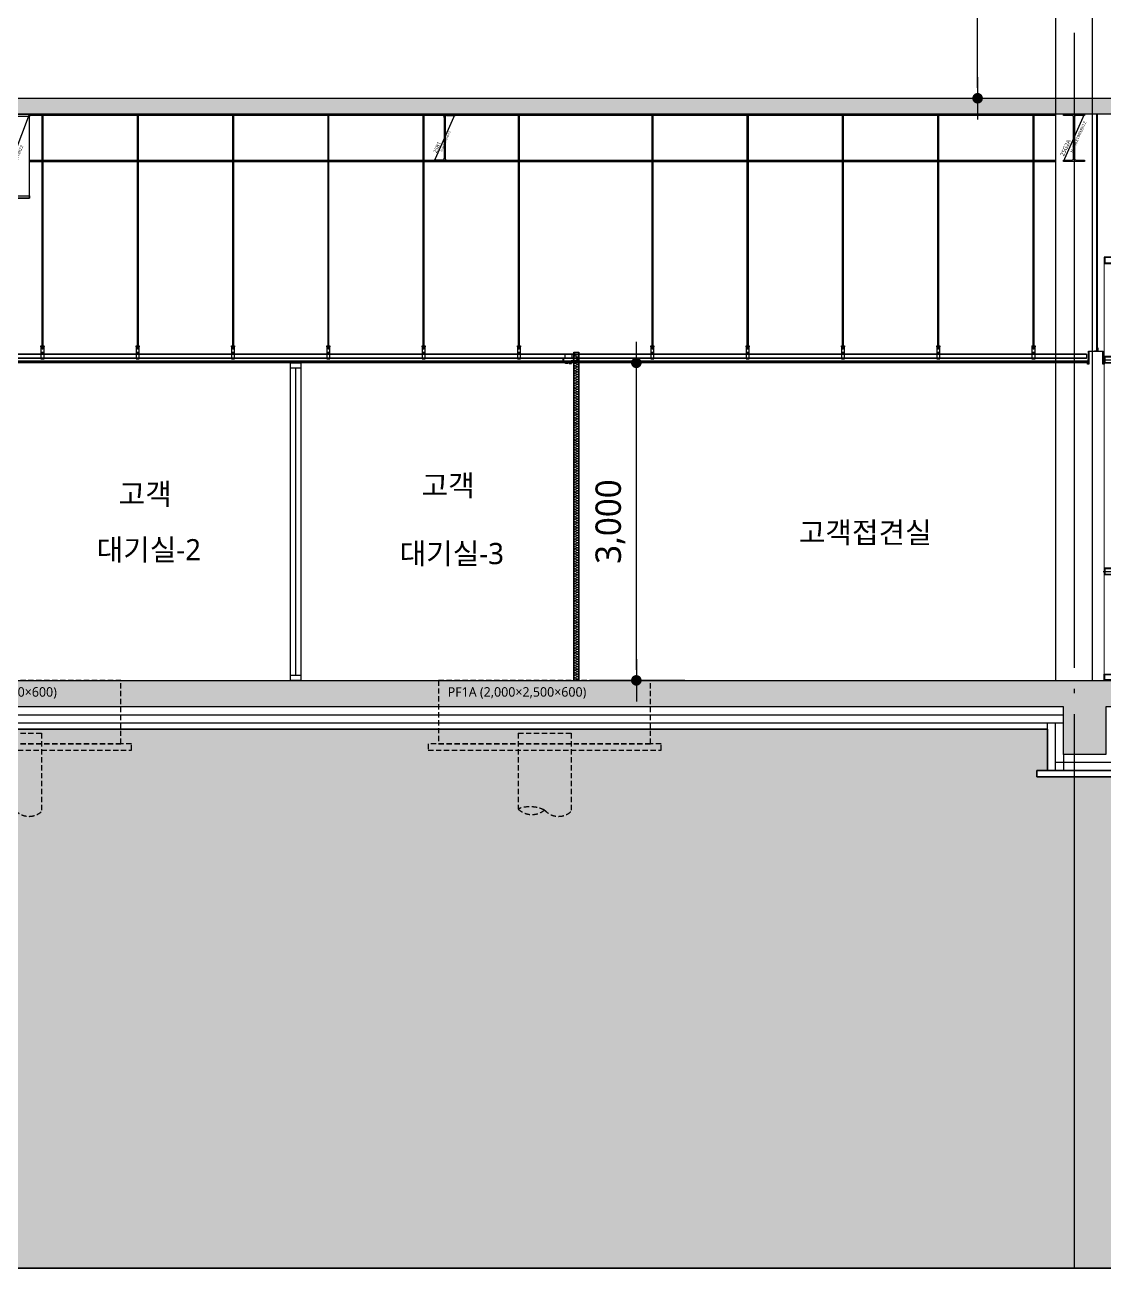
# Model space of a CAD drawing. Header units: millimetres. Extents: x 0 to 672800, y 0 to 118800.
# Drawn here: x 536343 to 546535, y 20890 to 32638 of the extents above; entities that cross this region are included whole.
import ezdxf
from ezdxf.enums import TextEntityAlignment as Align

# ---------------------------------------------------------------- set-up
doc = ezdxf.new("R2010")
doc.units = ezdxf.units.MM
doc.header["$LTSCALE"] = 200
for name, pattern in [('CEN-GAUN', [32.2, 30, -1, 0.2, -1]), ('CONTINOUS', [0]), ('HIDDEN', [0.375, 0.25, -0.125])]:
    doc.linetypes.add(name, pattern=pattern)
doc.layers.get('DEFPOINTS').update_dxf_attribs({"color": 137})
for name, color, linetype in [('0-S-col', 4, 'Continuous'), ('01단열재', 252, 'Continuous'), ('09GIRDER', 2, 'Continuous'), ('0파일', 251, 'HIDDEN'), ('5기초', 5, 'HIDDEN'), ('5기초버림콘크리트', 251, 'HIDDEN'), ('5버림콘크리트', 5, 'CONTINOUS'), ('A-CON', 2, 'Continuous'), ('A-wall-유리파티션', 5, 'Continuous'), ('AA-DWXM-CURT', 4, 'Continuous'), ('CEILING', 6, 'Continuous'), ('CEN', 1, 'CEN-GAUN'), ('ELE', 7, 'Continuous'), ('ELE-4', 4, 'Continuous'), ('ELE-STL', 252, 'Continuous'), ('HAT-254', 254, 'Continuous'), ('HAT-INS', 252, 'Continuous'), ('S-253', 252, 'Continuous'), ('SOL-253', 253, 'Continuous'), ('STEEL-E', 6, 'Continuous'), ('STL', 4, 'Continuous'), ('WALL-GLASS', 4, 'Continuous'), ('WIN1', 7, 'Continuous')]:
    doc.layers.add(name, color=color, linetype=linetype)
doc.layers.add('check', color=61, linetype='Continuous', plot=False)
doc.layers.add('TXT-1', color=137, linetype='Continuous', plot=False)
doc.layers.add('insulation', color=8, linetype='Continuous', lineweight=5)
doc.styles.add('맑은고딕', font='malgun.ttf')
doc.styles.add('스타일1', font='malgun.ttf')
doc.linetypes.add('INSUL50', pattern='A,0.00254,-2.54,[134,ltypeshp.shx,S=6.25,R=0,X=-2.54,Y=0],-19.92,[134,ltypeshp.shx,S=6.25,R=180,X=2.54,Y=0],-2.54', length=25.00254)
doc.dimstyles.new('CJAK', dxfattribs={"dimscale": 200, "dimtxt": 1.2, "dimasz": 0.5, "dimexe": 2, "dimexo": 3, "dimgap": 0.5, "dimtad": 1, "dimdec": 0, "dimzin": 1, "dimdsep": 46, "dimlunit": 6, "dimtxsty": '맑은고딕', "dimblk": 'CJDOT', "dimcen": 0.09, "dimdle": 1, "dimclrd": 256, "dimclre": 256, "dimclrt": 256, "dimadec": 0, "dimazin": 0, "dimtfac": 1, "dimtdec": 0, "dimtix": 1, "dimtmove": 2, "dimatfit": 3, "dimldrblk": 'CJDOT', "dimfxl": 1, "dimtolj": 1, "dimtzin": 1, "dimarcsym": 0})

# ---------------------------------------------------------------- blocks, each defined once
blk = doc.blocks.new('*U308')
at = {"layer": 'HAT-INS'}
for points in [[(0, 0, 0.414214), (0.25, 0.25), (0, 0.75, -1), (0.5, 0.75), (0.25, 0.25, 0.414214), (0.5, 0)], [(0.5, 0, 0.414214), (0.75, 0.25), (0.5, 0.75, -1), (1, 0.75), (0.75, 0.25, 0.414214), (1, 0)], [(1, 0, 0.414214), (1.25, 0.25), (1, 0.75, -1), (1.5, 0.75), (1.25, 0.25, 0.414214), (1.5, 0)], [(1.5, 0, 0.414214), (1.75, 0.25), (1.5, 0.75, -1), (2, 0.75), (1.75, 0.25, 0.414214), (2, 0)], [(2, 0, 0.414214), (2.25, 0.25), (2, 0.75, -1), (2.5, 0.75), (2.25, 0.25, 0.414214), (2.5, 0)], [(2.5, 0, 0.414214), (2.75, 0.25), (2.5, 0.75, -1), (3, 0.75), (2.75, 0.25, 0.414214), (3, 0)], [(3, 0, 0.414214), (3.25, 0.25), (3, 0.75, -1), (3.5, 0.75), (3.25, 0.25, 0.414214), (3.5, 0)], [(3.5, 0, 0.414214), (3.75, 0.25), (3.5, 0.75, -1), (4, 0.75), (3.75, 0.25, 0.414214), (4, 0)], [(4, 0, 0.414214), (4.25, 0.25), (4, 0.75, -1), (4.5, 0.75), (4.25, 0.25, 0.414214), (4.5, 0)], [(4.5, 0, 0.414214), (4.75, 0.25), (4.5, 0.75, -1), (5, 0.75), (4.75, 0.25, 0.414214), (5, 0)], [(5, 0, 0.414214), (5.25, 0.25), (5, 0.75, -1), (5.5, 0.75), (5.25, 0.25, 0.414214), (5.5, 0)], [(5.5, 0, 0.414214), (5.75, 0.25), (5.5, 0.75, -1), (6, 0.75), (5.75, 0.25, 0.414214), (6, 0)], [(6, 0, 0.414214), (6.25, 0.25), (6, 0.75, -1), (6.5, 0.75), (6.25, 0.25, 0.414214), (6.5, 0)], [(6.5, 0, 0.414214), (6.75, 0.25), (6.5, 0.75, -1), (7, 0.75), (6.75, 0.25, 0.414214), (7, 0)], [(7, 0, 0.414214), (7.25, 0.25), (7, 0.75, -1), (7.5, 0.75), (7.25, 0.25, 0.414214), (7.5, 0)], [(7.5, 0, 0.414214), (7.75, 0.25), (7.5, 0.75, -1), (8, 0.75), (7.75, 0.25, 0.414214), (8, 0)], [(8, 0, 0.414214), (8.25, 0.25), (8, 0.75, -1), (8.5, 0.75), (8.25, 0.25, 0.414214), (8.5, 0)], [(8.5, 0, 0.414214), (8.75, 0.25), (8.5, 0.75, -1), (9, 0.75), (8.75, 0.25, 0.414214), (9, 0)], [(9, 0, 0.414214), (9.25, 0.25), (9, 0.75, -1), (9.5, 0.75), (9.25, 0.25, 0.414214), (9.5, 0)], [(9.5, 0, 0.414214), (9.75, 0.25), (9.5, 0.75, -1), (10, 0.75), (9.75, 0.25, 0.414214), (10, 0)], [(10, 0, 0.414214), (10.25, 0.25), (10, 0.75, -1), (10.5, 0.75), (10.25, 0.25, 0.414214), (10.5, 0)], [(10.5, 0, 0.414214), (10.75, 0.25), (10.5, 0.75, -1), (11, 0.75), (10.75, 0.25, 0.414214), (11, 0)], [(11, 0, 0.414214), (11.25, 0.25), (11, 0.75, -1), (11.5, 0.75), (11.25, 0.25, 0.414214), (11.5, 0)], [(11.5, 0, 0.414214), (11.75, 0.25), (11.5, 0.75, -1), (12, 0.75), (11.75, 0.25, 0.414214), (12, 0)], [(12, 0, 0.414214), (12.25, 0.25), (12, 0.75, -1), (12.5, 0.75), (12.25, 0.25, 0.414214), (12.5, 0)], [(12.5, 0, 0.414214), (12.75, 0.25), (12.5, 0.75, -1), (13, 0.75), (12.75, 0.25, 0.414214), (13, 0)], [(13, 0, 0.414214), (13.25, 0.25), (13, 0.75, -1), (13.5, 0.75), (13.25, 0.25, 0.414214), (13.5, 0)], [(13.5, 0, 0.414214), (13.75, 0.25), (13.5, 0.75, -1), (14, 0.75), (13.75, 0.25, 0.414214), (14, 0)], [(14, 0, 0.414214), (14.25, 0.25), (14, 0.75, -1), (14.5, 0.75), (14.25, 0.25, 0.414214), (14.5, 0)], [(14.5, 0, 0.414214), (14.75, 0.25), (14.5, 0.75, -1), (15, 0.75), (14.75, 0.25, 0.414214), (15, 0)], [(15, 0, 0.414214), (15.25, 0.25), (15, 0.75, -1), (15.5, 0.75), (15.25, 0.25, 0.414214), (15.5, 0)], [(15.5, 0, 0.414214), (15.75, 0.25), (15.5, 0.75, -1), (16, 0.75), (15.75, 0.25, 0.414214), (16, 0)], [(16, 0, 0.414214), (16.25, 0.25), (16, 0.75, -1), (16.5, 0.75), (16.25, 0.25, 0.414214), (16.5, 0)], [(16.5, 0, 0.414214), (16.75, 0.25), (16.5, 0.75, -1), (17, 0.75), (16.75, 0.25, 0.414214), (17, 0)], [(17, 0, 0.414214), (17.25, 0.25), (17, 0.75, -1), (17.5, 0.75), (17.25, 0.25, 0.414214), (17.5, 0)], [(17.5, 0, 0.414214), (17.75, 0.25), (17.5, 0.75, -1), (18, 0.75), (17.75, 0.25, 0.414214), (18, 0)], [(18, 0, 0.414214), (18.25, 0.25), (18, 0.75, -1), (18.5, 0.75), (18.25, 0.25, 0.414214), (18.5, 0)], [(18.5, 0, 0.414214), (18.75, 0.25), (18.5, 0.75, -1), (19, 0.75), (18.75, 0.25, 0.414214), (19, 0)], [(19, 0, 0.414214), (19.25, 0.25), (19, 0.75, -1), (19.5, 0.75), (19.25, 0.25, 0.414214), (19.5, 0)], [(19.5, 0, 0.414214), (19.75, 0.25), (19.5, 0.75, -1), (20, 0.75), (19.75, 0.25, 0.414214), (20, 0)], [(20, 0, 0.414214), (20.25, 0.25), (20, 0.75, -1), (20.5, 0.75), (20.25, 0.25, 0.414214), (20.5, 0)], [(20.5, 0, 0.414214), (20.75, 0.25), (20.5, 0.75, -1), (21, 0.75), (20.75, 0.25, 0.414214), (21, 0)], [(21, 0, 0.414214), (21.25, 0.25), (21, 0.75, -1), (21.5, 0.75), (21.25, 0.25, 0.414214), (21.5, 0)], [(21.5, 0, 0.414214), (21.75, 0.25), (21.5, 0.75, -1), (22, 0.75), (21.75, 0.25, 0.414214), (22, 0)], [(22, 0, 0.414214), (22.25, 0.25), (22, 0.75, -1), (22.5, 0.75), (22.25, 0.25, 0.414214), (22.5, 0)], [(22.5, 0, 0.414214), (22.75, 0.25), (22.5, 0.75, -1), (23, 0.75), (22.75, 0.25, 0.414214), (23, 0)], [(23, 0, 0.414214), (23.25, 0.25), (23, 0.75, -1), (23.5, 0.75), (23.25, 0.25, 0.414214), (23.5, 0)], [(23.5, 0, 0.414214), (23.75, 0.25), (23.5, 0.75, -1), (24, 0.75), (23.75, 0.25, 0.414214), (24, 0)], [(24, 0, 0.414214), (24.25, 0.25), (24, 0.75, -1), (24.5, 0.75), (24.25, 0.25, 0.414214), (24.5, 0)], [(24.5, 0, 0.414214), (24.75, 0.25), (24.5, 0.75, -1), (25, 0.75), (24.75, 0.25, 0.414214), (25, 0)], [(25, 0, 0.414214), (25.25, 0.25), (25, 0.75, -1), (25.5, 0.75), (25.25, 0.25, 0.414214), (25.5, 0)], [(25.5, 0, 0.414214), (25.75, 0.25), (25.5, 0.75, -1), (26, 0.75), (25.75, 0.25, 0.414214), (26, 0)], [(26, 0, 0.414214), (26.25, 0.25), (26, 0.75, -1), (26.5, 0.75), (26.25, 0.25, 0.414214), (26.5, 0)], [(26.5, 0, 0.414214), (26.75, 0.25), (26.5, 0.75, -1), (27, 0.75), (26.75, 0.25, 0.414214), (27, 0)], [(27, 0, 0.414214), (27.25, 0.25), (27, 0.75, -1), (27.5, 0.75), (27.25, 0.25, 0.414214), (27.5, 0)], [(27.5, 0, 0.414214), (27.75, 0.25), (27.5, 0.75, -1), (28, 0.75), (27.75, 0.25, 0.414214), (28, 0)], [(28, 0, 0.414214), (28.25, 0.25), (28, 0.75, -1), (28.5, 0.75), (28.25, 0.25, 0.414214), (28.5, 0)], [(28.5, 0, 0.414214), (28.75, 0.25), (28.5, 0.75, -1), (29, 0.75), (28.75, 0.25, 0.414214), (29, 0)], [(29, 0, 0.414214), (29.25, 0.25), (29, 0.75, -1), (29.5, 0.75), (29.25, 0.25, 0.414214), (29.5, 0)], [(29.5, 0, 0.414214), (29.75, 0.25), (29.5, 0.75, -1), (30, 0.75), (29.75, 0.25, 0.414214), (30, 0)], [(30, 0, 0.414214), (30.25, 0.25), (30, 0.75, -1), (30.5, 0.75), (30.25, 0.25, 0.414214), (30.5, 0)], [(30.5, 0, 0.414214), (30.75, 0.25), (30.5, 0.75, -1), (31, 0.75), (30.75, 0.25, 0.414214), (31, 0)], [(31, 0, 0.414214), (31.25, 0.25), (31, 0.75, -1), (31.5, 0.75), (31.25, 0.25, 0.414214), (31.5, 0)], [(31.5, 0, 0.414214), (31.75, 0.25), (31.5, 0.75, -1), (32, 0.75), (31.75, 0.25, 0.414214), (32, 0)], [(32, 0, 0.414214), (32.25, 0.25), (32, 0.75, -1), (32.5, 0.75), (32.25, 0.25, 0.414214), (32.5, 0)], [(32.5, 0, 0.414214), (32.75, 0.25), (32.5, 0.75, -1), (33, 0.75), (32.75, 0.25, 0.414214), (33, 0)], [(33, 0, 0.414214), (33.25, 0.25), (33, 0.75, -1), (33.5, 0.75), (33.25, 0.25, 0.414214), (33.5, 0)], [(33.5, 0, 0.414214), (33.75, 0.25), (33.5, 0.75, -1), (34, 0.75), (33.75, 0.25, 0.414214), (34, 0)], [(34, 0, 0.414214), (34.25, 0.25), (34, 0.75, -1), (34.5, 0.75), (34.25, 0.25, 0.414214), (34.5, 0)], [(34.5, 0, 0.414214), (34.75, 0.25), (34.5, 0.75, -1), (35, 0.75), (34.75, 0.25, 0.414214), (35, 0)], [(35, 0, 0.414214), (35.25, 0.25), (35, 0.75, -1), (35.5, 0.75), (35.25, 0.25, 0.414214), (35.5, 0)], [(35.5, 0, 0.414214), (35.75, 0.25), (35.5, 0.75, -1), (36, 0.75), (35.75, 0.25, 0.414214), (36, 0)], [(36, 0, 0.414214), (36.25, 0.25), (36, 0.75, -1), (36.5, 0.75), (36.25, 0.25, 0.414214), (36.5, 0)], [(36.5, 0, 0.414214), (36.75, 0.25), (36.5, 0.75, -1), (37, 0.75), (36.75, 0.25, 0.414214), (37, 0)], [(37, 0, 0.414214), (37.25, 0.25), (37, 0.75, -1), (37.5, 0.75), (37.25, 0.25, 0.414214), (37.5, 0)], [(37.5, 0, 0.414214), (37.75, 0.25), (37.5, 0.75, -1), (38, 0.75), (37.75, 0.25, 0.414214), (38, 0)], [(38, 0, 0.414214), (38.25, 0.25), (38, 0.75, -1), (38.5, 0.75), (38.25, 0.25, 0.414214), (38.5, 0)], [(38.5, 0, 0.414214), (38.75, 0.25), (38.5, 0.75, -1), (39, 0.75), (38.75, 0.25, 0.414214), (39, 0)], [(39, 0, 0.414214), (39.25, 0.25), (39, 0.75, -1), (39.5, 0.75), (39.25, 0.25, 0.414214), (39.5, 0)], [(39.5, 0, 0.414214), (39.75, 0.25), (39.5, 0.75, -1), (40, 0.75), (39.75, 0.25, 0.414214), (40, 0)], [(40, 0, 0.414214), (40.25, 0.25), (40, 0.75, -1), (40.5, 0.75), (40.25, 0.25, 0.414214), (40.5, 0)], [(40.5, 0, 0.414214), (40.75, 0.25), (40.5, 0.75, -1), (41, 0.75), (40.75, 0.25, 0.414214), (41, 0)], [(41, 0, 0.414214), (41.25, 0.25), (41, 0.75, -1), (41.5, 0.75), (41.25, 0.25, 0.414214), (41.5, 0)], [(41.5, 0, 0.414214), (41.75, 0.25), (41.5, 0.75, -1), (42, 0.75), (41.75, 0.25, 0.414214), (42, 0)], [(42, 0, 0.414214), (42.25, 0.25), (42, 0.75, -1), (42.5, 0.75), (42.25, 0.25, 0.414214), (42.5, 0)], [(42.5, 0, 0.414214), (42.75, 0.25), (42.5, 0.75, -1), (43, 0.75), (42.75, 0.25, 0.414214), (43, 0)], [(43, 0, 0.414214), (43.25, 0.25), (43, 0.75, -1), (43.5, 0.75), (43.25, 0.25, 0.414214), (43.5, 0)], [(43.5, 0, 0.414214), (43.75, 0.25), (43.5, 0.75, -1), (44, 0.75), (43.75, 0.25, 0.414214), (44, 0)], [(44, 0, 0.414214), (44.25, 0.25), (44, 0.75, -1), (44.5, 0.75), (44.25, 0.25, 0.414214), (44.5, 0)], [(44.5, 0, 0.414214), (44.75, 0.25), (44.5, 0.75, -1), (45, 0.75), (44.75, 0.25, 0.414214), (45, 0)], [(45, 0, 0.414214), (45.25, 0.25), (45, 0.75, -1), (45.5, 0.75), (45.25, 0.25, 0.414214), (45.5, 0)], [(45.5, 0, 0.414214), (45.75, 0.25), (45.5, 0.75, -1), (46, 0.75), (45.75, 0.25, 0.414214), (46, 0)], [(46, 0, 0.414214), (46.25, 0.25), (46, 0.75, -1), (46.5, 0.75), (46.25, 0.25, 0.414214), (46.5, 0)], [(46.5, 0, 0.414214), (46.75, 0.25), (46.5, 0.75, -1), (47, 0.75), (46.75, 0.25, 0.414214), (47, 0)], [(47, 0, 0.414214), (47.25, 0.25), (47, 0.75, -1), (47.5, 0.75), (47.25, 0.25, 0.414214), (47.5, 0)], [(47.5, 0, 0.414214), (47.75, 0.25), (47.5, 0.75, -1), (48, 0.75), (47.75, 0.25, 0.414214), (48, 0)], [(48, 0, 0.414214), (48.25, 0.25), (48, 0.75, -1), (48.5, 0.75), (48.25, 0.25, 0.414214), (48.5, 0)], [(48.5, 0, 0.414214), (48.75, 0.25), (48.5, 0.75, -1), (49, 0.75), (48.75, 0.25, 0.414214), (49, 0)], [(49, 0, 0.414214), (49.25, 0.25), (49, 0.75, -1), (49.5, 0.75), (49.25, 0.25, 0.414214), (49.5, 0)], [(49.5, 0, 0.414214), (49.75, 0.25), (49.5, 0.75, -1), (50, 0.75), (49.75, 0.25, 0.414214), (50, 0)], [(50, 0, 0.414214), (50.25, 0.25), (50, 0.75, -1), (50.5, 0.75), (50.25, 0.25, 0.414214), (50.5, 0)], [(50.5, 0, 0.414214), (50.75, 0.25), (50.5, 0.75, -1), (51, 0.75), (50.75, 0.25, 0.414214), (51, 0)], [(51, 0, 0.414214), (51.25, 0.25), (51, 0.75, -1), (51.5, 0.75), (51.25, 0.25, 0.414214), (51.5, 0)], [(51.5, 0, 0.414214), (51.75, 0.25), (51.5, 0.75, -1), (52, 0.75), (51.75, 0.25, 0.414214), (52, 0)], [(52, 0, 0.414214), (52.25, 0.25), (52, 0.75, -1), (52.5, 0.75), (52.25, 0.25, 0.414214), (52.5, 0)], [(52.5, 0, 0.414214), (52.75, 0.25), (52.5, 0.75, -1), (53, 0.75), (52.75, 0.25, 0.414214), (53, 0)], [(53, 0, 0.414214), (53.25, 0.25), (53, 0.75, -1), (53.5, 0.75), (53.25, 0.25, 0.414214), (53.5, 0)], [(53.5, 0, 0.414214), (53.75, 0.25), (53.5, 0.75, -1), (54, 0.75), (53.75, 0.25, 0.414214), (54, 0)], [(54, 0, 0.414214), (54.25, 0.25), (54, 0.75, -1), (54.5, 0.75), (54.25, 0.25, 0.414214), (54.5, 0)], [(54.5, 0, 0.414214), (54.75, 0.25), (54.5, 0.75, -1), (55, 0.75), (54.75, 0.25, 0.414214), (55, 0)], [(55, 0, 0.414214), (55.25, 0.25), (55, 0.75, -1), (55.5, 0.75), (55.25, 0.25, 0.414214), (55.5, 0)], [(55.5, 0, 0.414214), (55.75, 0.25), (55.5, 0.75, -1), (56, 0.75), (55.75, 0.25, 0.414214), (56, 0)], [(56, 0, 0.414214), (56.25, 0.25), (56, 0.75, -1), (56.5, 0.75), (56.25, 0.25, 0.414214), (56.5, 0)], [(56.5, 0, 0.414214), (56.75, 0.25), (56.5, 0.75, -1), (57, 0.75), (56.75, 0.25, 0.414214), (57, 0)], [(57, 0, 0.414214), (57.25, 0.25), (57, 0.75, -1), (57.5, 0.75), (57.25, 0.25, 0.414214), (57.5, 0)], [(57.5, 0, 0.414214), (57.75, 0.25), (57.5, 0.75, -1), (58, 0.75), (57.75, 0.25, 0.414214), (58, 0)], [(58, 0, 0.414214), (58.25, 0.25), (58, 0.75, -1), (58.5, 0.75), (58.25, 0.25, 0.414214), (58.5, 0)], [(58.5, 0, 0.414214), (58.75, 0.25), (58.5, 0.75, -1), (59, 0.75), (58.75, 0.25, 0.414214), (59, 0)], [(59, 0, 0.414214), (59.25, 0.25), (59, 0.75, -1), (59.5, 0.75), (59.25, 0.25, 0.414214), (59.5, 0)], [(59.5, 0, 0.414214), (59.75, 0.25), (59.5, 0.75, -1), (60, 0.75), (59.75, 0.25, 0.414214), (60, 0)], [(60, 0, 0.414214), (60.25, 0.25), (60, 0.75, -1), (60.5, 0.75), (60.25, 0.25, 0.414214), (60.5, 0)], [(60.5, 0, 0.414214), (60.75, 0.25), (60.5, 0.75, -1), (61, 0.75), (60.75, 0.25, 0.414214), (61, 0)], [(61, 0, 0.414214), (61.25, 0.25), (61, 0.75, -1), (61.5, 0.75), (61.25, 0.25, 0.414214), (61.5, 0)], [(61.5, 0, 0.414214), (61.75, 0.25), (61.5, 0.75, -1), (62, 0.75), (61.75, 0.25, 0.414214), (62, 0)], [(62, 0, 0.414214), (62.25, 0.25), (62, 0.75, -1), (62.5, 0.75), (62.25, 0.25, 0.414214), (62.5, 0)], [(62.5, 0, 0.414214), (62.75, 0.25), (62.5, 0.75, -1), (63, 0.75), (62.75, 0.25, 0.414214), (63, 0)], [(63, 0, 0.414214), (63.25, 0.25), (63, 0.75, -1), (63.5, 0.75), (63.25, 0.25, 0.414214), (63.5, 0)], [(63.5, 0, 0.414214), (63.75, 0.25), (63.5, 0.75, -1), (64, 0.75), (63.75, 0.25, 0.414214), (64, 0)], [(64, 0, 0.414214), (64.25, 0.25), (64, 0.75, -1), (64.5, 0.75), (64.25, 0.25, 0.414214), (64.5, 0)], [(64.5, 0, 0.414214), (64.75, 0.25), (64.5, 0.75, -1), (65, 0.75), (64.75, 0.25, 0.414214), (65, 0)], [(65, 0, 0.414214), (65.25, 0.25), (65, 0.75, -1), (65.5, 0.75), (65.25, 0.25, 0.414214), (65.5, 0)], [(65.5, 0, 0.414214), (65.75, 0.25), (65.5, 0.75, -1), (66, 0.75), (65.75, 0.25, 0.414214), (66, 0)]]:
    blk.add_lwpolyline(points, format="xyb", dxfattribs=at)
blk = doc.blocks.new('pile(500)-section')
at = {"layer": '0파일'}
for p, q in [((-250, 0), (-250, -714)), ((-250, 0), (250, 0)), ((250, 0), (250, -739))]:
    blk.add_line(p, q, dxfattribs=at)
for points in [[(-250, -714, -0.201908), (0, -725, 0.417045), (250, -739)], [(-250, -714, 0.379922), (0, -725)]]:
    blk.add_lwpolyline(points, format="xyb", dxfattribs=at)
blk = doc.blocks.new('S-PF1A-S1')
at = {"layer": '5기초'}
blk.add_lwpolyline([(-1000, 0), (-1000, -600), (1000, -600), (1000, 0)], close=True, dxfattribs=at)
at = {"layer": '5기초버림콘크리트'}
blk.add_lwpolyline([(1000, -600), (-1100, -600), (-1100, -660), (1100, -660), (1100, -600), (1000, -600)], dxfattribs=at)
blk.add_blockref('pile(500)-section', (0, -500), dxfattribs=at)
at = {"layer": 'DEFPOINTS', "style": '스타일1'}
blk.add_text('PF1A (2,000×2,500×600)', height=90, dxfattribs=at).set_placement((-260, -109), align=Align.MIDDLE_CENTER)
blk = doc.blocks.new('SG-SG2')
at = {"layer": '09GIRDER', "flags": 128}
blk.add_lwpolyline([(-150, -792), (-150, -770), (-35, -770, 0.414214), (-7, -742), (-7, -50, 0.414214), (-35, -22), (-150, -22), (-150, 0), (150, 0), (150, -22), (35, -22, 0.414214), (7, -50), (7, -742, 0.414214), (35, -770), (150, -770), (150, -792)], format="xyb", close=True, dxfattribs=at)
at = {"layer": 'DEFPOINTS'}
blk.add_line((-150, -792), (150, 0), dxfattribs=at)
at = {"layer": 'DEFPOINTS', "style": '스타일1'}
for s, height, p in [('H-792X300X14X22', 30, (19, -454)), ('2SG2', 40, (-123, -630, 0))]:
    blk.add_text(s, height=height, rotation=69.2539, dxfattribs=at).set_placement(p, align=Align.MIDDLE_CENTER)
blk = doc.blocks.new('SG-SG2A')
at = {"layer": '09GIRDER'}
blk.add_lwpolyline([(-100, -434), (-22, -434, 0.414214), (-4, -416), (-4, -30, 0.414214), (-22, -12), (-100, -12), (-100, 0), (100, 0), (100, -12), (22, -12, 0.414214), (4, -30), (4, -416, 0.414214), (22, -434), (100, -434), (100, -446), (-100, -446)], format="xyb", close=True, dxfattribs=at)
at = {"layer": 'DEFPOINTS'}
blk.add_line((-100, -446), (100, 0), dxfattribs=at)
at = {"layer": 'DEFPOINTS', "style": '스타일1'}
for s, height, p in [('H-446X199X8X12', 30, (40, -215)), ('2SG2A', 40, (-81, -318, 0))]:
    blk.add_text(s, height=height, rotation=65.9541, dxfattribs=at).set_placement(p, align=Align.MIDDLE_CENTER)
blk = doc.blocks.new('CJDOT')
blk.add_line((-2, 0), (2, 0))
at = {"const_width": 0.5}
blk.add_lwpolyline([(-0.25, 0, 1), (0.25, 0, 1)], format="xyb", close=True, dxfattribs=at)
blk = doc.blocks.new('*D369')
at = {"layer": 'check', "lineweight": -2, "transparency": 16777216}
for p, q in [((544018, 34944), (545740, 34944)), ((545340, 32044), (545340, 34844)), ((544018, 31944), (545740, 31944))]:
    blk.add_line(p, q, dxfattribs=at)
at = {"layer": 'DEFPOINTS', "color": 0, "transparency": 16777216}
for p in [(543418, 34944), (545340, 34944), (543418, 31944)]:
    blk.add_point(p, dxfattribs=at)
at = {"layer": 'check', "lineweight": -2, "transparency": 16777216, "xscale": 100, "yscale": 100, "zscale": 100}
for p, rotation in [((545340, 34944), 90), ((545340, 31944), 270)]:
    blk.add_blockref('CJDOT', p, dxfattribs=dict(at, rotation=rotation))
at = {"layer": 'check', "transparency": 16777216, "insert": (545096, 33444), "char_height": 240, "attachment_point": 5, "rotation": 90, "style": '맑은고딕'}
blk.add_mtext('\\A1;3,000', dxfattribs=at)
blk = doc.blocks.new('WB-150-C')
at = {"layer": 'WIN1', "color": 251}
blk.add_line((39, 30), (217, 30), dxfattribs=at)
at = {"layer": 'WIN1'}
blk.add_lwpolyline([(195, 32), (170, 32), (170, 60), (50, 60), (50, 0), (170, 0), (170, 28), (195, 28)], close=True, dxfattribs=at)
at = {"layer": 'WIN1', "color": 251}
blk.add_lwpolyline([(55, 55), (55, 5), (165, 5), (165, 55)], close=True, dxfattribs=at)
blk.add_arc((224, 30), 26, 157.3801, 202.6199, dxfattribs=at)
blk = doc.blocks.new('WB-150-E')
at = {"layer": 'WIN1'}
blk.add_lwpolyline([(200, 60), (50, 60), (50, 0), (170, 0), (170, 28), (200, 28), (200, 60)], dxfattribs=at)
at = {"layer": 'WIN1', "color": 251}
blk.add_lwpolyline([(55, 55), (55, 5), (165, 5), (165, 55)], close=True, dxfattribs=at)
blk.add_lwpolyline([(195, 32), (170, 32), (170, 55), (195, 55), (195, 32)], dxfattribs=at)
blk = doc.blocks.new('WWW-150')
at = {"layer": 'AA-DWXM-CURT'}
for points in [[(182, 3040), (200, 3040), (200, 3968), (182, 3968)], [(182, 3020), (200, 3020), (200, 1040), (182, 1040)], [(182, 32), (200, 32), (200, 1020), (182, 1020)]]:
    blk.add_lwpolyline(points, close=True, dxfattribs=at)
at = {"layer": 'insulation'}
blk.add_line((50, 3940), (50, 60), dxfattribs=at)
for name, p in [('WB-150-E', (0, 3940)), ('WB-150-C', (0, 3000)), ('WB-150-C', (0, 1000))]:
    blk.add_blockref(name, p, dxfattribs=at)
at = {"layer": 'insulation', "xscale": -1, "rotation": 180}
blk.add_blockref('WB-150-E', (0, 60), dxfattribs=at)
blk = doc.blocks.new('*D366')
at = {"layer": 'check', "lineweight": -2, "transparency": 16777216}
for p, q in [((542575, 29444), (541717, 29444)), ((542117, 26544), (542117, 29344)), ((542575, 26444), (541717, 26444))]:
    blk.add_line(p, q, dxfattribs=at)
at = {"layer": 'DEFPOINTS', "color": 0, "transparency": 16777216}
for p in [(542117, 29444), (543175, 29444), (543175, 26444)]:
    blk.add_point(p, dxfattribs=at)
at = {"layer": 'check', "lineweight": -2, "transparency": 16777216, "xscale": 100, "yscale": 100, "zscale": 100}
for p, rotation in [((542117, 29444), 90), ((542117, 26444), 270)]:
    blk.add_blockref('CJDOT', p, dxfattribs=dict(at, rotation=rotation))
at = {"layer": 'check', "transparency": 16777216, "insert": (541873, 27944), "char_height": 240, "attachment_point": 5, "rotation": 90, "style": '맑은고딕'}
blk.add_mtext('\\A1;3,000', dxfattribs=at)
blk = doc.blocks.new('*U458')
at = {"color": 1}
for p, q in [((304, 11), (316, 11)), ((6988, 11), (6976, 11)), ((336, -1), (6955, -1)), ((336, -16), (336, -1)), ((336, -8), (6955, -8)), ((336, -16), (6955, -16)), ((6955, -16), (6955, -1))]:
    blk.add_line(p, q, dxfattribs=at)
at = {"color": 8}
for p, q in [((326, 66), (326, 26)), ((326, 66), (6965, 66)), ((326, 63), (6965, 63)), ((326, 29), (6965, 29)), ((326, 26), (6965, 26)), ((840, 84), (810, 84)), ((832, 72), (818, 72)), ((825, 78), (825, 66)), ((1740, 84), (1710, 84)), ((1732, 72), (1718, 72)), ((1725, 78), (1725, 66)), ((2640, 84), (2610, 84)), ((2632, 72), (2618, 72)), ((2625, 78), (2625, 66)), ((3540, 84), (3510, 84)), ((3532, 72), (3518, 72)), ((3525, 78), (3525, 66)), ((4440, 84), (4410, 84)), ((4432, 72), (4418, 72)), ((4425, 78), (4425, 66)), ((5340, 84), (5310, 84)), ((5332, 72), (5318, 72)), ((5325, 78), (5325, 66)), ((6240, 84), (6210, 84)), ((6232, 72), (6218, 72)), ((6225, 78), (6225, 66)), ((6965, 66), (6965, 26))]:
    blk.add_line(p, q, dxfattribs=at)
for points in [[(822, 2334), (822, 114), (828, 114), (828, 2334)], [(1722, 2334), (1722, 114), (1728, 114), (1728, 2334)], [(2622, 2334), (2622, 114), (2628, 114), (2628, 2334)], [(3522, 2334), (3522, 114), (3528, 114), (3528, 2334)], [(4422, 2334), (4422, 114), (4428, 114), (4428, 2334)], [(5322, 2334), (5322, 114), (5328, 114), (5328, 2334)], [(6222, 2334), (6222, 114), (6228, 114), (6228, 2334)], [(840, 143), (839, 145), (811, 145), (810, 143), (810, 138), (811, 136), (839, 136), (840, 138), (810, 138)], [(816, 136), (816, 131), (834, 131), (834, 136)], [(1740, 143), (1739, 145), (1711, 145), (1710, 143), (1710, 138), (1711, 136), (1739, 136), (1740, 138), (1710, 138)], [(1716, 136), (1716, 131), (1734, 131), (1734, 136)], [(2640, 143), (2639, 145), (2611, 145), (2610, 143), (2610, 138), (2611, 136), (2639, 136), (2640, 138), (2610, 138)], [(2616, 136), (2616, 131), (2634, 131), (2634, 136)], [(3540, 143), (3539, 145), (3511, 145), (3510, 143), (3510, 138), (3511, 136), (3539, 136), (3540, 138), (3510, 138)], [(3516, 136), (3516, 131), (3534, 131), (3534, 136)], [(4440, 143), (4439, 145), (4411, 145), (4410, 143), (4410, 138), (4411, 136), (4439, 136), (4440, 138), (4410, 138)], [(4416, 136), (4416, 131), (4434, 131), (4434, 136)], [(5340, 143), (5339, 145), (5311, 145), (5310, 143), (5310, 138), (5311, 136), (5339, 136), (5340, 138), (5310, 138)], [(5316, 136), (5316, 131), (5334, 131), (5334, 136)], [(6240, 143), (6239, 145), (6211, 145), (6210, 143), (6210, 138), (6211, 136), (6239, 136), (6240, 138), (6210, 138)], [(6216, 136), (6216, 131), (6234, 131), (6234, 136)]]:
    blk.add_lwpolyline(points, dxfattribs=at)
for points in [[(810, 143), (840, 143), (840, 24), (810, 24)], [(1710, 143), (1740, 143), (1740, 24), (1710, 24)], [(2610, 143), (2640, 143), (2640, 24), (2610, 24)], [(3510, 143), (3540, 143), (3540, 24), (3510, 24)], [(4410, 143), (4440, 143), (4440, 24), (4410, 24)], [(5310, 143), (5340, 143), (5340, 24), (5310, 24)], [(6210, 143), (6240, 143), (6240, 24), (6210, 24)]]:
    blk.add_lwpolyline(points, close=True, dxfattribs=at)
at = {"color": 6}
for points in [[(333, -19), (352, -19), (352, -22), (330, -22), (330, 0), (308, 0), (308, 22), (311, 22), (311, 3), (333, 3)], [(6958, -19), (6939, -19), (6939, -22), (6961, -22), (6961, 0), (6983, 0), (6983, 22), (6980, 22), (6980, 3), (6958, 3)]]:
    blk.add_lwpolyline(points, close=True, dxfattribs=at)
at = {"color": 8}
for centre, radius in [((825, 72), 4.25), ((825, 72), 3.25), ((1725, 72), 4.25), ((1725, 72), 3.25), ((2625, 72), 4.25), ((2625, 72), 3.25), ((3525, 72), 4.25), ((3525, 72), 3.25), ((4425, 72), 4.25), ((4425, 72), 3.25), ((5325, 72), 4.25), ((5325, 72), 3.25), ((6225, 72), 4.25), ((6225, 72), 3.25)]:
    blk.add_circle(centre, radius, dxfattribs=at)
blk = doc.blocks.new('*U464')
for p, q in [((78, 434), (0, 434)), ((95, 416), (95, 30)), ((103, 416), (103, 30)), ((121, 434), (199, 434)), ((78, 12), (0, 12)), ((121, 12), (199, 12))]:
    blk.add_line(p, q)
for points in [[(199, 434), (199, 446), (0, 446), (0, 434)], [(0, 12), (0, 0), (199, 0), (199, 12)]]:
    blk.add_lwpolyline(points)
for centre, start, end in [((78, 416), 0, 90), ((121, 416), 90, 180), ((78, 30), 270, 0), ((121, 30), 180, 270)]:
    blk.add_arc(centre, 18, start, end)

msp = doc.modelspace()

# ---------------------------------------------------------------- hatches: boundary and pattern name
at = {"layer": 'HAT-254'}
h = msp.add_hatch(color=256, dxfattribs=at)
h.dxf.hatch_style = 1
h.paths.add_polyline_path([(546800.2, 31943.6), (534850, 31943.6), (534850, 31793.6), (546800.2, 31793.6)])
h = msp.add_hatch(color=256, dxfattribs=at)
h.dxf.hatch_style = 1
h.paths.add_polyline_path([(546685.2, 26443.6), (534850, 26443.6), (534850, 26193.6), (546150.2, 26193.6), (546150.2, 25743.6), (546550.2, 25743.6), (546550.2, 26193.6), (546685.2, 26193.6)])
at = {"layer": 'SOL-253'}
h = msp.add_hatch(color=256, dxfattribs=at)
h.dxf.hatch_style = 1
h.paths.add_polyline_path([(534850, 25983.6), (546000.2, 25983.6), (546000.2, 25593.6), (545900.2, 25593.6), (545900.2, 25533.6), (546800.2, 25533.6), (546800.2, 25593.6), (546700.2, 25593.6), (546700.2, 25843.6), (548335.2, 25843.6), (548335.2, 24943.6), (547784.5, 24943.6), (547785.2, 24443.6), (547685.2, 24443.6), (547685.2, 24383.6), (549185.2, 24383.6), (549185.2, 24443.6), (549085.2, 24443.6), (549085.2, 24943.6), (548535.2, 24943.6), (548535.2, 25643.6), (550235.2, 25643.6), (550235.2, 24943.6), (549685.2, 24943.6), (549685.2, 24443.6), (549585.2, 24443.6), (549585.2, 24383.6), (551085.2, 24383.6), (551085.2, 24443.6), (550985.2, 24443.6), (550985.2, 24943.6), (550985.2, 24943.6), (550885.2, 24943.6), (550435.2, 24943.6), (550435.2, 25243.6), (550435.2, 25643.6), (550485.2, 25643.6), (550485.2, 25743.6), (557250.2, 25743.6), (557250.2, 20890.3), (534850, 20890.3)])

# ---------------------------------------------------------------- linework, layer by layer
at = {"color": 8}
for p, q in [((546367.2, 29525.6), (541443.2, 29525.6)), ((541443.2, 29525.6), (541443.2, 29485.6)), ((546367.2, 29522.6), (541443.2, 29522.6)), ((546367.2, 29488.6), (541443.2, 29488.6)), ((542253.5, 29543.6), (542283.5, 29543.6)), ((542261.6, 29531.6), (542275.3, 29531.6)), ((542268.5, 29537.8), (542268.5, 29525.4)), ((543153.5, 29543.6), (543183.5, 29543.6)), ((543161.6, 29531.6), (543175.3, 29531.6)), ((543168.5, 29537.8), (543168.5, 29525.4)), ((544053.5, 29543.6), (544083.5, 29543.6)), ((544061.6, 29531.6), (544075.3, 29531.6)), ((544068.5, 29537.8), (544068.5, 29525.4)), ((544953.5, 29543.6), (544983.5, 29543.6)), ((544961.6, 29531.6), (544975.3, 29531.6)), ((544968.5, 29537.8), (544968.5, 29525.4)), ((545853.5, 29543.6), (545883.5, 29543.6)), ((545861.6, 29531.6), (545875.3, 29531.6)), ((545868.5, 29537.8), (545868.5, 29525.4)), ((546367.2, 29525.6), (546367.2, 29485.6)), ((546367.2, 29485.6), (541443.2, 29485.6))]:
    msp.add_line(p, q, dxfattribs=at)
at = {"color": 1}
for p, q in [((541420.8, 29470.6), (541432.6, 29470.6)), ((546383.9, 29458.6), (541453.2, 29458.6)), ((541453.2, 29443.6), (541453.2, 29458.6)), ((546383.9, 29451.6), (541453.2, 29451.6)), ((546383.9, 29443.6), (541453.2, 29443.6)), ((546389.6, 29470.6), (546377.8, 29470.6)), ((546383.9, 29443.6), (546383.9, 29458.6))]:
    msp.add_line(p, q, dxfattribs=at)
at = {"color": 8}
for points in [[(542271.8, 31793.6), (542271.8, 29573.5), (542265.1, 29573.5), (542265.1, 31793.6)], [(543171.8, 31793.6), (543171.8, 29573.5), (543165.1, 29573.5), (543165.1, 31793.6)], [(544071.8, 31793.6), (544071.8, 29573.5), (544065.1, 29573.5), (544065.1, 31793.6)], [(544971.8, 31793.6), (544971.8, 29573.5), (544965.1, 29573.5), (544965.1, 31793.6)], [(545871.8, 31793.6), (545871.8, 29573.5), (545865.1, 29573.5), (545865.1, 31793.6)], [(542253.5, 29602.7), (542254.8, 29604.7), (542282.2, 29604.7), (542283.5, 29602.7), (542283.5, 29597.7), (542282.2, 29595.7), (542254.8, 29595.7), (542253.5, 29597.7), (542283.5, 29597.7)], [(543153.5, 29602.7), (543154.8, 29604.7), (543182.2, 29604.7), (543183.5, 29602.7), (543183.5, 29597.7), (543182.2, 29595.7), (543154.8, 29595.7), (543153.5, 29597.7), (543183.5, 29597.7)], [(544053.5, 29602.7), (544054.8, 29604.7), (544082.2, 29604.7), (544083.5, 29602.7), (544083.5, 29597.7), (544082.2, 29595.7), (544054.8, 29595.7), (544053.5, 29597.7), (544083.5, 29597.7)], [(544953.5, 29602.7), (544954.8, 29604.7), (544982.2, 29604.7), (544983.5, 29602.7), (544983.5, 29597.7), (544982.2, 29595.7), (544954.8, 29595.7), (544953.5, 29597.7), (544983.5, 29597.7)], [(545853.5, 29602.7), (545854.8, 29604.7), (545882.2, 29604.7), (545883.5, 29602.7), (545883.5, 29597.7), (545882.2, 29595.7), (545854.8, 29595.7), (545853.5, 29597.7), (545883.5, 29597.7)], [(542277.2, 29595.7), (542277.2, 29590.6), (542259.6, 29590.6), (542259.6, 29595.7)], [(543177.2, 29595.7), (543177.2, 29590.6), (543159.6, 29590.6), (543159.6, 29595.7)], [(544077.2, 29595.7), (544077.2, 29590.6), (544059.6, 29590.6), (544059.6, 29595.7)], [(544977.2, 29595.7), (544977.2, 29590.6), (544959.6, 29590.6), (544959.6, 29595.7)], [(545877.2, 29595.7), (545877.2, 29590.6), (545859.6, 29590.6), (545859.6, 29595.7)]]:
    msp.add_lwpolyline(points, dxfattribs=at)
for points in [[(542283.5, 29602.7), (542253.5, 29602.7), (542253.5, 29483.6), (542283.5, 29483.6)], [(543183.5, 29602.7), (543153.5, 29602.7), (543153.5, 29483.6), (543183.5, 29483.6)], [(544083.5, 29602.7), (544053.5, 29602.7), (544053.5, 29483.6), (544083.5, 29483.6)], [(544983.5, 29602.7), (544953.5, 29602.7), (544953.5, 29483.6), (544983.5, 29483.6)], [(545883.5, 29602.7), (545853.5, 29602.7), (545853.5, 29483.6), (545883.5, 29483.6)]]:
    msp.add_lwpolyline(points, close=True, dxfattribs=at)
at = {"color": 6}
msp.add_lwpolyline([(541450.2, 29440.6), (541469.2, 29440.6), (541469.2, 29437.6), (541447.2, 29437.6), (541447.2, 29459.6), (541425.2, 29459.6), (541425.2, 29481.6), (541428.2, 29481.6), (541428.2, 29462.6), (541450.2, 29462.6)], close=True, dxfattribs=at)
at = {"color": 8}
for centre, radius in [((542268.5, 29531.6), 4.25), ((542268.5, 29531.6), 3.25), ((543168.5, 29531.6), 4.25), ((543168.5, 29531.6), 3.25), ((544068.5, 29531.6), 4.25), ((544068.5, 29531.6), 3.25), ((544968.5, 29531.6), 4.25), ((544968.5, 29531.6), 3.25), ((545868.5, 29531.6), 4.25), ((545868.5, 29531.6), 3.25)]:
    msp.add_circle(centre, radius, dxfattribs=at)
at = {"layer": '0-S-col', "color": 8}
msp.add_lwpolyline([(546075.2, 26443.6), (546425.2, 26443.6), (546425.2, 36293.6), (546075.2, 36293.6)], close=True, dxfattribs=at)
at = {"layer": '01단열재', "linetype": 'INSUL50', "ltscale": 0.015}
for p, q in [((546075.2, 25593.6), (546075.2, 26043.6)), ((546685.2, 25668.6), (546075.2, 25668.6))]:
    msp.add_line(p, q, dxfattribs=at)
at = {"layer": '01단열재'}
msp.add_line((546150.2, 25743.6), (546150.2, 25593.6), dxfattribs=at)
at = {"layer": '01단열재', "linetype": 'INSUL50', "ltscale": 0.015}
msp.add_lwpolyline([(534850, 26118.6), (546150.2, 26118.6)], dxfattribs=at)
at = {"layer": '01단열재'}
msp.add_lwpolyline([(546685.2, 25593.6), (546000.2, 25593.6), (546000.2, 26043.6)], dxfattribs=at)
at = {"layer": '5버림콘크리트'}
for points in [[(534850, 26043.6), (546150.2, 26043.6)], [(546000.2, 25983.6), (534850, 25983.6)]]:
    msp.add_lwpolyline(points, dxfattribs=at)
msp.add_lwpolyline([(545900.2, 25593.6), (546800.2, 25593.6), (546800.2, 25533.6), (545900.2, 25533.6)], close=True, dxfattribs=at)
at = {"layer": 'A-CON'}
for points in [[(534850, 31943.6), (546800.2, 31943.6), (546800.2, 31793.6)], [(546800.2, 31793.6), (534850, 31793.6)], [(534850, 26443.6), (546685.2, 26443.6), (546685.2, 26193.6), (546550.2, 26193.6), (546550.2, 25743.6), (546150.2, 25743.6), (546150.2, 26193.6), (534850, 26193.6)]]:
    msp.add_lwpolyline(points, dxfattribs=at)
at = {"layer": 'A-wall-유리파티션'}
for points in [[(538950.2, 26443.6), (538850.2, 26443.6), (538850.2, 29443.6), (538950.2, 29443.6)], [(538950.2, 29393.6), (538850.2, 29393.6), (538850.2, 29443.6), (538950.2, 29443.6)], [(538950.2, 26443.6), (538850.2, 26443.6), (538850.2, 26493.6), (538950.2, 26493.6)]]:
    msp.add_lwpolyline(points, close=True, dxfattribs=at)
at = {"layer": 'CEN'}
for p, q in [((546250.2, 45443.6), (546250.2, 20890.3)), ((531250, 31943.6), (551250.2, 31943.6)), ((531250, 26443.6), (550845.2, 26443.6))]:
    msp.add_line(p, q, dxfattribs=at)
at = {"layer": 'DEFPOINTS'}
msp.add_line((540207.3, 31347.6), (540406.3, 31793.6), dxfattribs=at)
msp.add_lwpolyline([(557250.2, 20890.3), (557250.2, 45443.6), (534850, 45443.6), (534850, 20890.3)], close=True, dxfattribs=at)
at = {"layer": 'ELE', "elevation": 0}
msp.add_lwpolyline([(546463.1, 31793.6), (546463.1, 29564.6), (546472.1, 29564.6), (546472.1, 31793.6)], dxfattribs=at)
at = {"layer": 'ELE-4'}
msp.add_lwpolyline([(541525.2, 29543.6), (541575.2, 29543.6), (541575.2, 26443.6), (541525.2, 26443.6), (541525.2, 29543.6)], dxfattribs=at)
at = {"layer": 'ELE-4', "color": 252, "ltscale": 253}
msp.add_lwpolyline([(541535.2, 29543.6), (541535.2, 29542), (541526.8, 29542), (541526.8, 26445.2), (541573.6, 26445.2), (541573.6, 29542), (541565.2, 29542), (541565.2, 29543.6)], dxfattribs=at)
at = {"layer": 'ELE-STL'}
for p, q in [((546075.2, 31781.6), (536385, 31781.6)), ((536385, 31359.6), (546075.2, 31359.6)), ((536385, 31347.6), (546075.2, 31347.6))]:
    msp.add_line(p, q, dxfattribs=at)
msp.add_lwpolyline([(536085, 31001.6), (536385, 31001.6), (536385, 31793.6), (536085, 31793.6)], close=True, dxfattribs=at)
at = {"layer": 'SOL-253'}
for points in [[(534850, 25983.6), (546000.2, 25983.6), (546000.2, 25593.6), (545900.2, 25593.6), (545900.2, 25533.6), (546800.2, 25533.6)], [(557250.2, 20890.3), (534850, 20890.3), (534850, 25983.6)]]:
    msp.add_lwpolyline(points, dxfattribs=at)
at = {"layer": 'STL', "elevation": 0}
for points in [[(546521.4, 29432.3), (546521.4, 29552.3), (546391.4, 29552.3), (546391.4, 29432.3), (546376.4, 29432.3), (546376.4, 29441.3), (546377.6, 29441.3), (546377.6, 29440.2), (546377.6, 29440.2), (546377.6, 29433.4), (546390.4, 29433.4), (546390.4, 29553.4), (546522.4, 29553.4), (546522.4, 29433.4), (546533.1, 29433.4), (546533.1, 29443.4), (546534.1, 29443.4), (546534.1, 29442.3), (546534.1, 29442.3), (546534.1, 29432.3)], [(546475.1, 29586.6), (546475.1, 29556.1), (546444.8, 29556.1), (546445.1, 29557.1), (546445.7, 29557.9), (546446.5, 29558.6), (546447.5, 29558.8), (546468.8, 29558.8), (546470.2, 29559.1), (546471.3, 29559.9), (546472.2, 29561.1), (546472.3, 29562.4), (546472.3, 29583.9), (546472.7, 29584.9), (546473.3, 29585.7), (546474.2, 29586.3)]]:
    msp.add_lwpolyline(points, close=True, dxfattribs=at)
msp.add_lwpolyline([(546390.2, 29443.4), (546387.4, 29443.4), (546387.4, 29556.1), (546525.4, 29556.1), (546525.4, 29527.2), (546522.4, 29527.2)], dxfattribs=at)
at = {"layer": 'WALL-GLASS'}
msp.add_line((538900.2, 26493.6), (538900.2, 29393.6), dxfattribs=at)

# ---------------------------------------------------------------- block references
at = {"layer": 'CEILING', "lineweight": -3, "xscale": -1}
msp.add_blockref('*U458', (541833.3, 29459.6), dxfattribs=at)
at = {"layer": 'DEFPOINTS'}
msp.add_blockref('*U464', (540207.3, 31347.6), dxfattribs=at)
at = {"layer": 'HAT-INS', "xscale": 46.80000000000004, "yscale": 46.80000000000004, "zscale": 46.80000000000004, "rotation": 90}
msp.add_blockref('*U308', (541573.6, 26445.2), dxfattribs=at)
at = {"layer": 'S-253'}
for name, p in [('SG-SG2', (536235, 31793.6)), ('SG-SG2A', (546250.2, 31793.6)), ('S-PF1A-S1', (536250.2, 26443.6)), ('S-PF1A-S1', (541250.2, 26443.6))]:
    msp.add_blockref(name, p, dxfattribs=at)
at = {"layer": 'STEEL-E'}
msp.add_blockref('WWW-150', (546485.2, 26443.6), dxfattribs=at)

# ---------------------------------------------------------------- texts
at = {"layer": 'DEFPOINTS', "style": '스타일1'}
for s, height, p in [('H-446x199x8x12', 20, (540314.9, 31536.8)), ('2SB1', 35, (540235.6, 31480.6))]:
    msp.add_text(s, height=height, rotation=67.56608, dxfattribs=at).set_placement(p, align=Align.MIDDLE_CENTER)
at = {"layer": 'TXT-1', "style": '스타일1'}
for s, p in [('고객 ', (537513.3, 28204.3)), ('고객 ', (540374.1, 28285.1)), ('고객접견실', (544278.7, 27840.5)), ('대기실-2', (537513.3, 27678.7)), ('대기실-3', (540374.1, 27642.6))]:
    msp.add_text(s, height=200, dxfattribs=at).set_placement(p, align=Align.MIDDLE_CENTER)

# ---------------------------------------------------------------- dimensions: what is measured, and where the dimension line sits
at = {"layer": 'check'}
for base, p1, p2, picture, middle in [((545340.2, 34943.6), (543418, 31943.6), (543418, 34943.6), '*D369', (545096, 33443.6)), ((542117, 29443.6), (543175, 26443.6), (543175, 29443.6), '*D366', (541872.9, 27943.6))]:
    dim = msp.add_linear_dim(base=base, p1=p1, p2=p2, angle=90, dimstyle='CJAK', dxfattribs=at)
    dim.commit()
    dim.dimension.update_dxf_attribs({"geometry": picture, "text_midpoint": middle})

doc.saveas('drawing.dxf')
